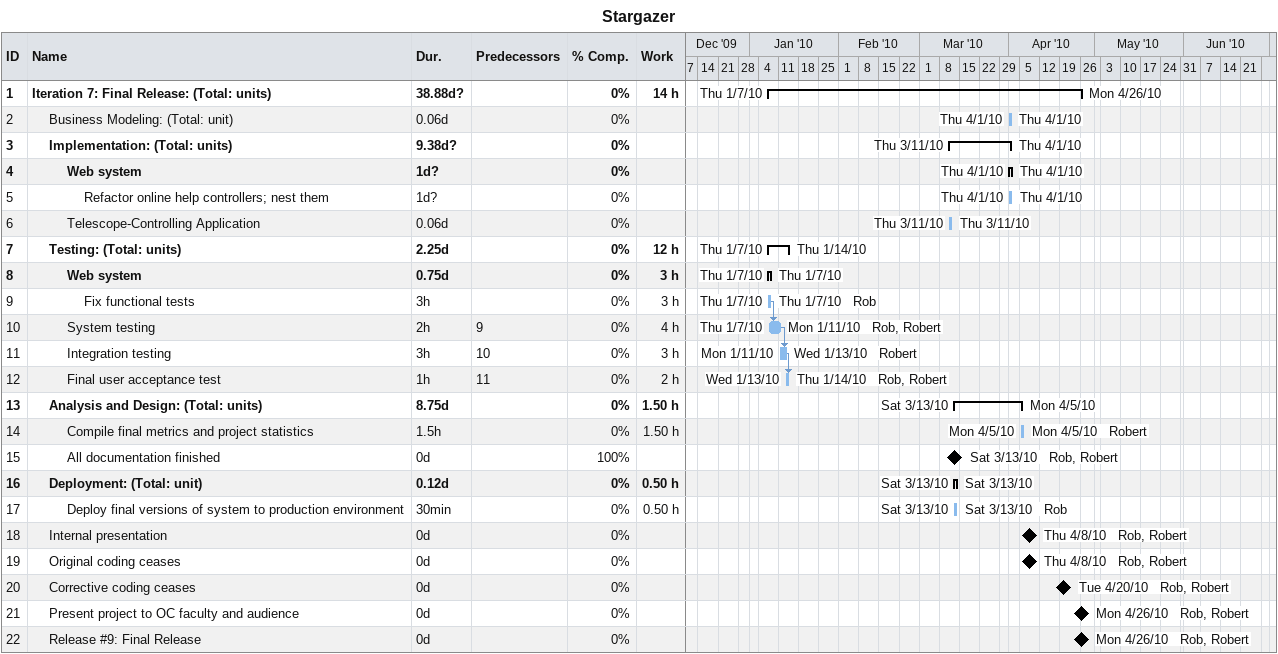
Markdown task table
Stargazer

| ID | Level | Task | Duration | Start | Finish | Predecessors | Resources | % complete | Work (h) |
|---|---|---|---|---|---|---|---|---|---|
| 1 | 1 | **Iteration 7: Final Release: (Total: units)** | 38.88d? | 2010-01-07 | 2010-04-26 |  |  | 0 | 14 |
| 2 | 2 | Business Modeling: (Total: unit) | 0.06d | 2010-04-01 | 2010-04-01 |  |  | 0 |  |
| 3 | 2 | **Implementation: (Total: units)** | 9.38d? | 2010-03-11 | 2010-04-01 |  |  | 0 |  |
| 4 | 3 | **Web system** | 1d? | 2010-04-01 | 2010-04-01 |  |  | 0 |  |
| 5 | 4 | Refactor online help controllers; nest them | 1d? | 2010-04-01 | 2010-04-01 |  |  | 0 |  |
| 6 | 3 | Telescope-Controlling Application | 0.06d | 2010-03-11 | 2010-03-11 |  |  | 0 |  |
| 7 | 2 | **Testing: (Total: units)** | 2.25d | 2010-01-07 | 2010-01-14 |  |  | 0 | 12 |
| 8 | 3 | **Web system** | 0.75d | 2010-01-07 | 2010-01-07 |  |  | 0 | 3 |
| 9 | 4 | Fix functional tests | 3h | 2010-01-07 | 2010-01-07 |  | Rob | 0 | 3 |
| 10 | 3 | System testing | 2h | 2010-01-07 | 2010-01-11 | 9 | Rob, Robert | 0 | 4 |
| 11 | 3 | Integration testing | 3h | 2010-01-11 | 2010-01-13 | 10 | Robert | 0 | 3 |
| 12 | 3 | Final user acceptance test | 1h | 2010-01-13 | 2010-01-14 | 11 | Rob, Robert | 0 | 2 |
| 13 | 2 | **Analysis and Design: (Total: units)** | 8.75d | 2010-03-13 | 2010-04-05 |  |  | 0 | 1.50 |
| 14 | 3 | Compile final metrics and project statistics | 1.5h | 2010-04-05 | 2010-04-05 |  | Robert | 0 | 1.50 |
| 15 | 3 | All documentation finished | 0d | 2010-03-13 | 2010-03-13 |  | Rob, Robert | 100 |  |
| 16 | 2 | **Deployment: (Total: unit)** | 0.12d | 2010-03-13 | 2010-03-13 |  |  | 0 | 0.50 |
| 17 | 3 | Deploy final versions of system to production environment | 30min | 2010-03-13 | 2010-03-13 |  | Rob | 0 | 0.50 |
| 18 | 2 | Internal presentation | 0d | 2010-04-08 | 2010-04-08 |  | Rob, Robert | 0 |  |
| 19 | 2 | Original coding ceases | 0d | 2010-04-08 | 2010-04-08 |  | Rob, Robert | 0 |  |
| 20 | 2 | Corrective coding ceases | 0d | 2010-04-20 | 2010-04-20 |  | Rob, Robert | 0 |  |
| 21 | 2 | Present project to OC faculty and audience | 0d | 2010-04-26 | 2010-04-26 |  | Rob, Robert | 0 |  |
| 22 | 2 | Release #9: Final Release | 0d | 2010-04-26 | 2010-04-26 |  | Rob, Robert | 0 |  |
